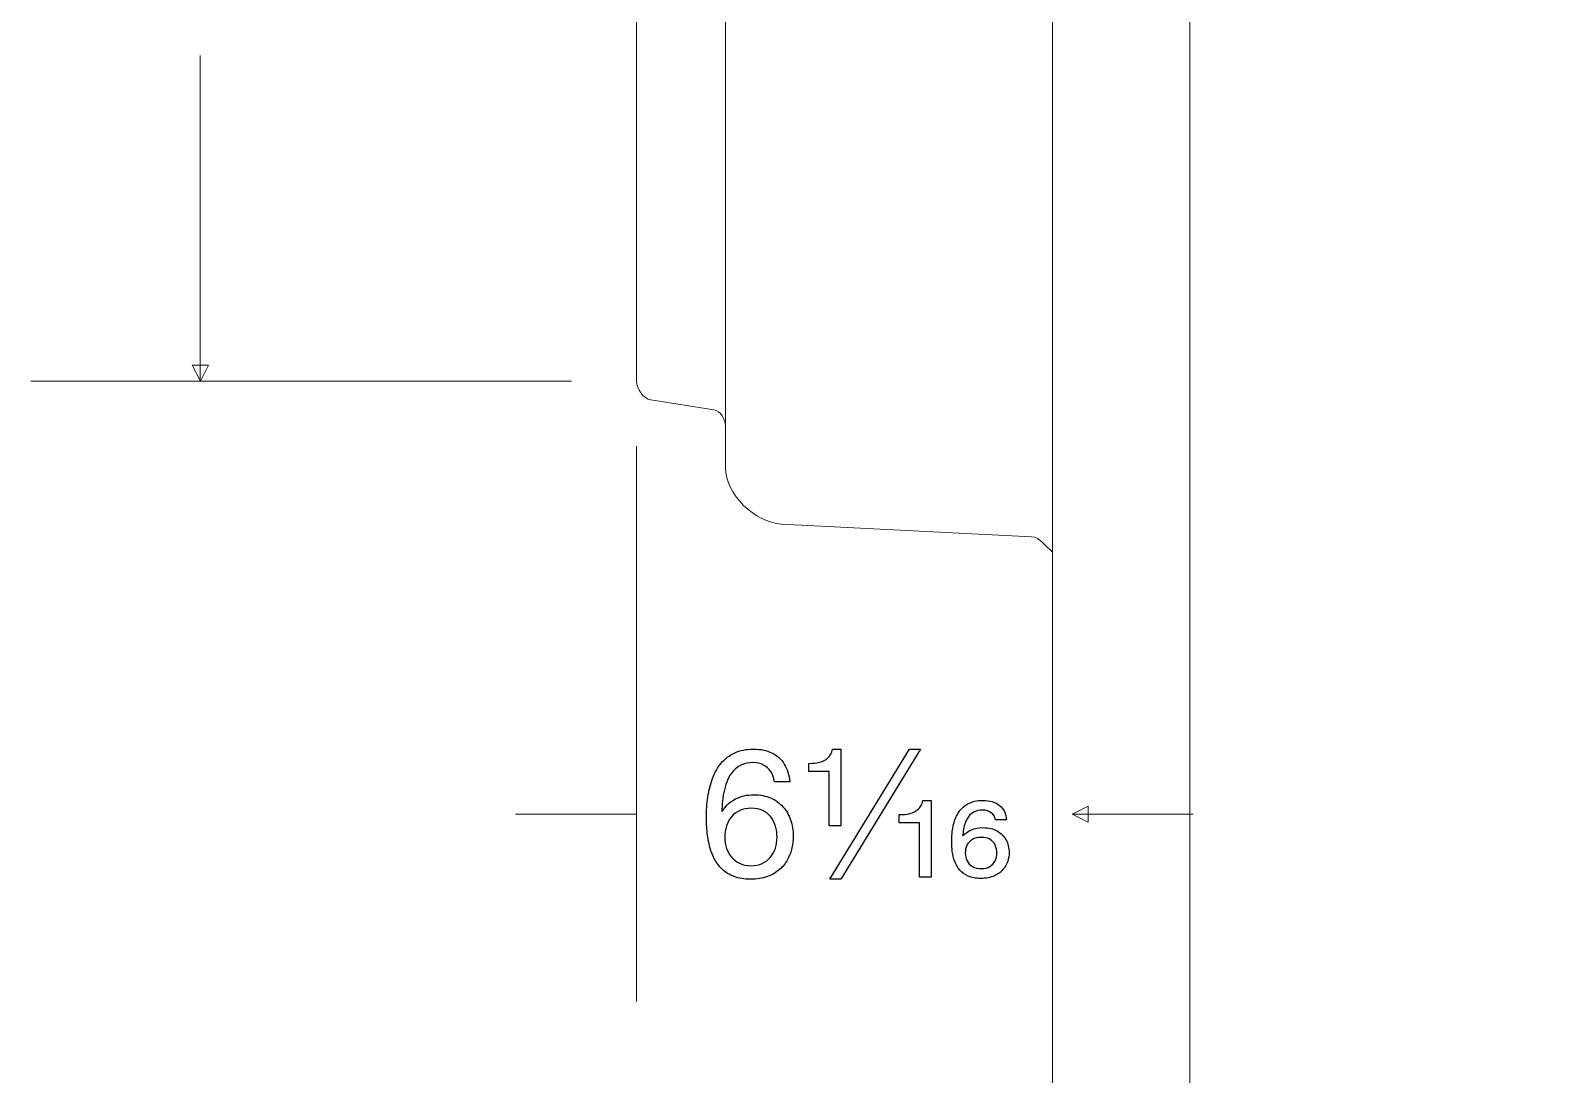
# Model space of a CAD drawing. Header units: inches. Extents: x -3.67 to 3.62, y -4.25 to 4.25.
# Drawn here: x -0.692 to 0.253, y -2.088 to -1.446 of the extents above; entities that cross this region are included whole.
import ezdxf

# ---------------------------------------------------------------- set-up
doc = ezdxf.new("R2010")
doc.units = ezdxf.units.IN
doc.header["$MEASUREMENT"] = 0
doc.layers.add('Dimensions', color=7, linetype='Continuous')
doc.layers.add('Layer 1', color=7, linetype='Continuous')

msp = doc.modelspace()

# ---------------------------------------------------------------- linework, layer by layer
at = {"layer": 'Dimensions', "color": 250, "lineweight": 5}
for points in [[(-0.58713, -1.66156), (-0.58713, -1.66156), (-0.58713, -1.46113), (-0.58713, -1.46113)], [(-0.35871, -1.66156), (-0.35871, -1.66156), (-0.6915, -1.66156), (-0.6915, -1.66156)], [(-0.31871, -1.70156), (-0.31871, -1.70156), (-0.31871, -2.04325), (-0.31871, -2.04325)], [(-0.31871, -1.92798), (-0.31871, -1.92798), (-0.39313, -1.92798), (-0.39313, -1.92798)], [(-0.05076, -1.92798), (-0.05076, -1.92798), (0.02366, -1.92798), (0.02366, -1.92798)]]:
    msp.add_open_spline(points, degree=3, dxfattribs=at)
for points in [[(-0.58712, -1.66154), (-0.58712, -1.66154), (-0.59206, -1.65167), (-0.59206, -1.65167), (-0.59206, -1.65167), (-0.59206, -1.65167), (-0.58219, -1.65167), (-0.58219, -1.65167), (-0.58219, -1.65167), (-0.58219, -1.65167), (-0.58712, -1.66154), (-0.58712, -1.66154)], [(-0.05074, -1.92798), (-0.05074, -1.92798), (-0.04086, -1.92304), (-0.04086, -1.92304), (-0.04086, -1.92304), (-0.04086, -1.92304), (-0.04086, -1.93292), (-0.04086, -1.93292), (-0.04086, -1.93292), (-0.04086, -1.93292), (-0.05074, -1.92798), (-0.05074, -1.92798)]]:
    msp.add_open_spline(points, degree=3, knots=[0, 0, 0, 0, 0.333333, 0.333333, 0.333333, 0.333333, 0.666667, 0.666667, 0.666667, 0.666667, 1, 1, 1, 1], dxfattribs=at)
at = {"layer": 'Dimensions', "color": 250}
for points, knots in [([(-0.22451, -1.90805), (-0.2249, -1.90377), (-0.22601, -1.90014), (-0.22788, -1.89716), (-0.22788, -1.89716), (-0.22973, -1.89416), (-0.23225, -1.89188), (-0.23543, -1.89031), (-0.23543, -1.89031), (-0.23862, -1.88874), (-0.24238, -1.88796), (-0.24673, -1.88794), (-0.24673, -1.88794), (-0.25121, -1.88796), (-0.25508, -1.88874), (-0.25836, -1.89026), (-0.25836, -1.89026), (-0.26164, -1.89177), (-0.2644, -1.89387), (-0.26664, -1.89657), (-0.26664, -1.89657), (-0.26886, -1.89926), (-0.27066, -1.90238), (-0.27199, -1.90594), (-0.27199, -1.90594), (-0.27332, -1.9095), (-0.27429, -1.91333), (-0.27486, -1.91746), (-0.27486, -1.91746), (-0.27545, -1.92157), (-0.27575, -1.92581), (-0.27573, -1.93016), (-0.27573, -1.93016), (-0.27575, -1.93294), (-0.27562, -1.93579), (-0.27534, -1.93872), (-0.27534, -1.93872), (-0.27506, -1.94164), (-0.27458, -1.94451), (-0.27388, -1.94735), (-0.27388, -1.94735), (-0.27319, -1.95016), (-0.27219, -1.95283), (-0.27092, -1.95531), (-0.27092, -1.95531), (-0.26966, -1.95781), (-0.26801, -1.96), (-0.26603, -1.9619), (-0.26603, -1.9619), (-0.26403, -1.96381), (-0.2616, -1.96531), (-0.25873, -1.96638), (-0.25873, -1.96638), (-0.25586, -1.96748), (-0.25249, -1.96803), (-0.24862, -1.96805), (-0.24862, -1.96805), (-0.24466, -1.96803), (-0.24119, -1.96748), (-0.23825, -1.9664), (-0.23825, -1.9664), (-0.23529, -1.96533), (-0.2328, -1.96387), (-0.23075, -1.96203), (-0.23075, -1.96203), (-0.22871, -1.9602), (-0.22706, -1.95814), (-0.22582, -1.95587), (-0.22582, -1.95587), (-0.22458, -1.95357), (-0.22368, -1.9512), (-0.22312, -1.94875), (-0.22312, -1.94875), (-0.22255, -1.94631), (-0.22227, -1.94392), (-0.22229, -1.94161), (-0.22229, -1.94161), (-0.22229, -1.93794), (-0.22284, -1.93457), (-0.22393, -1.93148), (-0.22393, -1.93148), (-0.22501, -1.92837), (-0.2266, -1.92568), (-0.22868, -1.92337), (-0.22868, -1.92337), (-0.23075, -1.92107), (-0.23329, -1.91927), (-0.23625, -1.918), (-0.23625, -1.918), (-0.23923, -1.91672), (-0.24262, -1.91607), (-0.2464, -1.91605), (-0.2464, -1.91605), (-0.25068, -1.91603), (-0.25447, -1.91685), (-0.25777, -1.91851), (-0.25777, -1.91851), (-0.26106, -1.92016), (-0.26384, -1.92279), (-0.26606, -1.92638), (-0.26606, -1.92638), (-0.26606, -1.92638), (-0.26629, -1.92616), (-0.26629, -1.92616), (-0.26629, -1.92616), (-0.26623, -1.92413), (-0.26606, -1.92198), (-0.26584, -1.91974), (-0.26584, -1.91974), (-0.2656, -1.9175), (-0.26523, -1.91526), (-0.26471, -1.91303), (-0.26471, -1.91303), (-0.26421, -1.91079), (-0.26351, -1.90868), (-0.2626, -1.90668), (-0.2626, -1.90668), (-0.26171, -1.90466), (-0.26058, -1.90288), (-0.25919, -1.90133), (-0.25919, -1.90133), (-0.2578, -1.89977), (-0.25614, -1.89853), (-0.25416, -1.89764), (-0.25416, -1.89764), (-0.25217, -1.89676), (-0.24984, -1.89629), (-0.24718, -1.89627), (-0.24718, -1.89627), (-0.24468, -1.89629), (-0.24251, -1.89677), (-0.24064, -1.89774), (-0.24064, -1.89774), (-0.23877, -1.89872), (-0.23727, -1.90007), (-0.23612, -1.90183), (-0.23612, -1.90183), (-0.23497, -1.90359), (-0.23425, -1.90566), (-0.23395, -1.90805), (-0.23395, -1.90805), (-0.23395, -1.90805), (-0.22451, -1.90805), (-0.22451, -1.90805)], [0, 0, 0, 0, 0.027778, 0.027778, 0.027778, 0.027778, 0.055556, 0.055556, 0.055556, 0.055556, 0.083333, 0.083333, 0.083333, 0.083333, 0.111111, 0.111111, 0.111111, 0.111111, 0.138889, 0.138889, 0.138889, 0.138889, 0.166667, 0.166667, 0.166667, 0.166667, 0.194444, 0.194444, 0.194444, 0.194444, 0.222222, 0.222222, 0.222222, 0.222222, 0.25, 0.25, 0.25, 0.25, 0.277778, 0.277778, 0.277778, 0.277778, 0.305556, 0.305556, 0.305556, 0.305556, 0.333333, 0.333333, 0.333333, 0.333333, 0.361111, 0.361111, 0.361111, 0.361111, 0.388889, 0.388889, 0.388889, 0.388889, 0.416667, 0.416667, 0.416667, 0.416667, 0.444444, 0.444444, 0.444444, 0.444444, 0.472222, 0.472222, 0.472222, 0.472222, 0.5, 0.5, 0.5, 0.5, 0.527778, 0.527778, 0.527778, 0.527778, 0.555556, 0.555556, 0.555556, 0.555556, 0.583333, 0.583333, 0.583333, 0.583333, 0.611111, 0.611111, 0.611111, 0.611111, 0.638889, 0.638889, 0.638889, 0.638889, 0.666667, 0.666667, 0.666667, 0.666667, 0.694444, 0.694444, 0.694444, 0.694444, 0.722222, 0.722222, 0.722222, 0.722222, 0.75, 0.75, 0.75, 0.75, 0.777778, 0.777778, 0.777778, 0.777778, 0.805556, 0.805556, 0.805556, 0.805556, 0.833333, 0.833333, 0.833333, 0.833333, 0.861111, 0.861111, 0.861111, 0.861111, 0.888889, 0.888889, 0.888889, 0.888889, 0.916667, 0.916667, 0.916667, 0.916667, 0.944444, 0.944444, 0.944444, 0.944444, 0.972222, 0.972222, 0.972222, 0.972222, 1, 1, 1, 1]), ([(-0.19296, -1.88794), (-0.19296, -1.88794), (-0.19818, -1.88794), (-0.19818, -1.88794), (-0.19818, -1.88794), (-0.19864, -1.89029), (-0.19957, -1.89211), (-0.20096, -1.89337), (-0.20096, -1.89337), (-0.20234, -1.89464), (-0.20407, -1.89553), (-0.20609, -1.89601), (-0.20609, -1.89601), (-0.20812, -1.89651), (-0.21034, -1.89674), (-0.21273, -1.89672), (-0.21273, -1.89672), (-0.21273, -1.89672), (-0.21273, -1.90172), (-0.21273, -1.90172), (-0.21273, -1.90172), (-0.21273, -1.90172), (-0.20029, -1.90172), (-0.20029, -1.90172), (-0.20029, -1.90172), (-0.20029, -1.90172), (-0.20029, -1.93516), (-0.20029, -1.93516), (-0.20029, -1.93516), (-0.20029, -1.93516), (-0.19296, -1.93516), (-0.19296, -1.93516), (-0.19296, -1.93516), (-0.19296, -1.93516), (-0.19296, -1.88794), (-0.19296, -1.88794)], [0, 0, 0, 0, 0.111111, 0.111111, 0.111111, 0.111111, 0.222222, 0.222222, 0.222222, 0.222222, 0.333333, 0.333333, 0.333333, 0.333333, 0.444444, 0.444444, 0.444444, 0.444444, 0.555556, 0.555556, 0.555556, 0.555556, 0.666667, 0.666667, 0.666667, 0.666667, 0.777778, 0.777778, 0.777778, 0.777778, 0.888889, 0.888889, 0.888889, 0.888889, 1, 1, 1, 1]), ([(-0.19973, -1.96805), (-0.19973, -1.96805), (-0.19307, -1.96805), (-0.19307, -1.96805), (-0.19307, -1.96805), (-0.19307, -1.96805), (-0.14407, -1.88794), (-0.14407, -1.88794), (-0.14407, -1.88794), (-0.14407, -1.88794), (-0.15073, -1.88794), (-0.15073, -1.88794), (-0.15073, -1.88794), (-0.15073, -1.88794), (-0.19973, -1.96805), (-0.19973, -1.96805)], [0, 0, 0, 0, 0.25, 0.25, 0.25, 0.25, 0.5, 0.5, 0.5, 0.5, 0.75, 0.75, 0.75, 0.75, 1, 1, 1, 1]), ([(-0.24818, -1.92438), (-0.24549, -1.9244), (-0.24314, -1.92487), (-0.24114, -1.92581), (-0.24114, -1.92581), (-0.23916, -1.92674), (-0.23749, -1.92801), (-0.23619, -1.92966), (-0.23619, -1.92966), (-0.23488, -1.93131), (-0.2339, -1.9332), (-0.23325, -1.93535), (-0.23325, -1.93535), (-0.2326, -1.9375), (-0.23229, -1.93981), (-0.23229, -1.94227), (-0.23229, -1.94227), (-0.23229, -1.94463), (-0.23264, -1.94685), (-0.23332, -1.94894), (-0.23332, -1.94894), (-0.23403, -1.95103), (-0.23505, -1.95288), (-0.2364, -1.9545), (-0.2364, -1.9545), (-0.23775, -1.95611), (-0.2394, -1.95738), (-0.24138, -1.95831), (-0.24138, -1.95831), (-0.24334, -1.95924), (-0.24562, -1.9597), (-0.24818, -1.95972), (-0.24818, -1.95972), (-0.25077, -1.9597), (-0.25306, -1.95925), (-0.25508, -1.95835), (-0.25508, -1.95835), (-0.2571, -1.95746), (-0.25882, -1.9562), (-0.26021, -1.95461), (-0.26021, -1.95461), (-0.26162, -1.95301), (-0.26267, -1.95114), (-0.26342, -1.94903), (-0.26342, -1.94903), (-0.26414, -1.9469), (-0.26451, -1.94463), (-0.26451, -1.94216), (-0.26451, -1.94216), (-0.26451, -1.93968), (-0.26416, -1.93737), (-0.26343, -1.93522), (-0.26343, -1.93522), (-0.26273, -1.93307), (-0.26169, -1.93118), (-0.2603, -1.92957), (-0.2603, -1.92957), (-0.25892, -1.92794), (-0.25721, -1.92668), (-0.25517, -1.92577), (-0.25517, -1.92577), (-0.25316, -1.92487), (-0.25082, -1.9244), (-0.24818, -1.92438)], [0, 0, 0, 0, 0.0625, 0.0625, 0.0625, 0.0625, 0.125, 0.125, 0.125, 0.125, 0.1875, 0.1875, 0.1875, 0.1875, 0.25, 0.25, 0.25, 0.25, 0.3125, 0.3125, 0.3125, 0.3125, 0.375, 0.375, 0.375, 0.375, 0.4375, 0.4375, 0.4375, 0.4375, 0.5, 0.5, 0.5, 0.5, 0.5625, 0.5625, 0.5625, 0.5625, 0.625, 0.625, 0.625, 0.625, 0.6875, 0.6875, 0.6875, 0.6875, 0.75, 0.75, 0.75, 0.75, 0.8125, 0.8125, 0.8125, 0.8125, 0.875, 0.875, 0.875, 0.875, 0.9375, 0.9375, 0.9375, 0.9375, 1, 1, 1, 1]), ([(-0.1374, -1.9195), (-0.1374, -1.9195), (-0.14262, -1.9195), (-0.14262, -1.9195), (-0.14262, -1.9195), (-0.14309, -1.92185), (-0.14401, -1.92366), (-0.1454, -1.92494), (-0.1454, -1.92494), (-0.14679, -1.92622), (-0.14851, -1.92709), (-0.15053, -1.92757), (-0.15053, -1.92757), (-0.15257, -1.92807), (-0.15479, -1.92829), (-0.15718, -1.92827), (-0.15718, -1.92827), (-0.15718, -1.92827), (-0.15718, -1.93327), (-0.15718, -1.93327), (-0.15718, -1.93327), (-0.15718, -1.93327), (-0.14473, -1.93327), (-0.14473, -1.93327), (-0.14473, -1.93327), (-0.14473, -1.93327), (-0.14473, -1.96672), (-0.14473, -1.96672), (-0.14473, -1.96672), (-0.14473, -1.96672), (-0.1374, -1.96672), (-0.1374, -1.96672), (-0.1374, -1.96672), (-0.1374, -1.96672), (-0.1374, -1.9195), (-0.1374, -1.9195)], [0, 0, 0, 0, 0.111111, 0.111111, 0.111111, 0.111111, 0.222222, 0.222222, 0.222222, 0.222222, 0.333333, 0.333333, 0.333333, 0.333333, 0.444444, 0.444444, 0.444444, 0.444444, 0.555556, 0.555556, 0.555556, 0.555556, 0.666667, 0.666667, 0.666667, 0.666667, 0.777778, 0.777778, 0.777778, 0.777778, 0.888889, 0.888889, 0.888889, 0.888889, 1, 1, 1, 1]), ([(-0.09107, -1.9315), (-0.09142, -1.92764), (-0.09286, -1.92468), (-0.0954, -1.92263), (-0.0954, -1.92263), (-0.09792, -1.92055), (-0.10136, -1.91951), (-0.10573, -1.9195), (-0.10573, -1.9195), (-0.10942, -1.91953), (-0.11249, -1.92024), (-0.11496, -1.92163), (-0.11496, -1.92163), (-0.11742, -1.92301), (-0.11938, -1.9249), (-0.12083, -1.92729), (-0.12083, -1.92729), (-0.12227, -1.92966), (-0.12331, -1.93237), (-0.12394, -1.93538), (-0.12394, -1.93538), (-0.12455, -1.9384), (-0.12486, -1.94155), (-0.12484, -1.94483), (-0.12484, -1.94483), (-0.12486, -1.94683), (-0.12473, -1.94888), (-0.12446, -1.95098), (-0.12446, -1.95098), (-0.12418, -1.95309), (-0.12368, -1.95513), (-0.12296, -1.95707), (-0.12296, -1.95707), (-0.12223, -1.95903), (-0.12122, -1.96079), (-0.11988, -1.96237), (-0.11988, -1.96237), (-0.11855, -1.96392), (-0.11681, -1.96516), (-0.1147, -1.96609), (-0.1147, -1.96609), (-0.11259, -1.967), (-0.11001, -1.96748), (-0.10696, -1.9675), (-0.10696, -1.9675), (-0.1037, -1.96746), (-0.10094, -1.96696), (-0.0987, -1.96598), (-0.0987, -1.96598), (-0.09646, -1.965), (-0.09466, -1.96372), (-0.09331, -1.96212), (-0.09331, -1.96212), (-0.09197, -1.96055), (-0.09099, -1.95883), (-0.0904, -1.957), (-0.0904, -1.957), (-0.08979, -1.95516), (-0.08949, -1.95337), (-0.08951, -1.95161), (-0.08951, -1.95161), (-0.08953, -1.94868), (-0.09016, -1.94607), (-0.09144, -1.94377), (-0.09144, -1.94377), (-0.09272, -1.94148), (-0.09453, -1.93966), (-0.09692, -1.93833), (-0.09692, -1.93833), (-0.09931, -1.93698), (-0.10216, -1.93631), (-0.10551, -1.93627), (-0.10551, -1.93627), (-0.10823, -1.93629), (-0.11062, -1.93674), (-0.11266, -1.93761), (-0.11266, -1.93761), (-0.11472, -1.93848), (-0.1164, -1.9397), (-0.11773, -1.94127), (-0.11773, -1.94127), (-0.11773, -1.94127), (-0.11796, -1.94116), (-0.11796, -1.94116), (-0.11796, -1.94116), (-0.11792, -1.93994), (-0.11779, -1.93863), (-0.11757, -1.93724), (-0.11757, -1.93724), (-0.11733, -1.93583), (-0.11697, -1.93444), (-0.11646, -1.93305), (-0.11646, -1.93305), (-0.11594, -1.93168), (-0.11523, -1.93042), (-0.11434, -1.92927), (-0.11434, -1.92927), (-0.11344, -1.92814), (-0.11231, -1.92724), (-0.11094, -1.92655), (-0.11094, -1.92655), (-0.10957, -1.92587), (-0.1079, -1.92551), (-0.10596, -1.9255), (-0.10596, -1.9255), (-0.10366, -1.92551), (-0.10183, -1.92607), (-0.10046, -1.92716), (-0.10046, -1.92716), (-0.09909, -1.92824), (-0.09825, -1.92968), (-0.09796, -1.9315), (-0.09796, -1.9315), (-0.09796, -1.9315), (-0.09107, -1.9315), (-0.09107, -1.9315)], [0, 0, 0, 0, 0.034483, 0.034483, 0.034483, 0.034483, 0.068966, 0.068966, 0.068966, 0.068966, 0.103448, 0.103448, 0.103448, 0.103448, 0.137931, 0.137931, 0.137931, 0.137931, 0.172414, 0.172414, 0.172414, 0.172414, 0.206897, 0.206897, 0.206897, 0.206897, 0.241379, 0.241379, 0.241379, 0.241379, 0.275862, 0.275862, 0.275862, 0.275862, 0.310345, 0.310345, 0.310345, 0.310345, 0.344828, 0.344828, 0.344828, 0.344828, 0.37931, 0.37931, 0.37931, 0.37931, 0.413793, 0.413793, 0.413793, 0.413793, 0.448276, 0.448276, 0.448276, 0.448276, 0.482759, 0.482759, 0.482759, 0.482759, 0.517241, 0.517241, 0.517241, 0.517241, 0.551724, 0.551724, 0.551724, 0.551724, 0.586207, 0.586207, 0.586207, 0.586207, 0.62069, 0.62069, 0.62069, 0.62069, 0.655172, 0.655172, 0.655172, 0.655172, 0.689655, 0.689655, 0.689655, 0.689655, 0.724138, 0.724138, 0.724138, 0.724138, 0.758621, 0.758621, 0.758621, 0.758621, 0.793103, 0.793103, 0.793103, 0.793103, 0.827586, 0.827586, 0.827586, 0.827586, 0.862069, 0.862069, 0.862069, 0.862069, 0.896552, 0.896552, 0.896552, 0.896552, 0.931034, 0.931034, 0.931034, 0.931034, 0.965517, 0.965517, 0.965517, 0.965517, 1, 1, 1, 1]), ([(-0.11651, -1.95194), (-0.11651, -1.95014), (-0.11616, -1.94851), (-0.11544, -1.94707), (-0.11544, -1.94707), (-0.11472, -1.94561), (-0.1136, -1.94446), (-0.11214, -1.94359), (-0.11214, -1.94359), (-0.11068, -1.94274), (-0.10884, -1.94229), (-0.10662, -1.94227), (-0.10662, -1.94227), (-0.10436, -1.94229), (-0.10255, -1.94274), (-0.10112, -1.94363), (-0.10112, -1.94363), (-0.09972, -1.9445), (-0.0987, -1.94568), (-0.09803, -1.94714), (-0.09803, -1.94714), (-0.09738, -1.94861), (-0.09705, -1.95025), (-0.09707, -1.95205), (-0.09707, -1.95205), (-0.09707, -1.95374), (-0.09742, -1.95529), (-0.09814, -1.95672), (-0.09814, -1.95672), (-0.09884, -1.95814), (-0.09992, -1.95929), (-0.10133, -1.96016), (-0.10133, -1.96016), (-0.10275, -1.96103), (-0.10451, -1.96148), (-0.10662, -1.9615), (-0.10662, -1.9615), (-0.10881, -1.96148), (-0.11064, -1.96105), (-0.1121, -1.9602), (-0.1121, -1.9602), (-0.11357, -1.95937), (-0.11466, -1.95822), (-0.1154, -1.95679), (-0.1154, -1.95679), (-0.11614, -1.95535), (-0.11651, -1.95374), (-0.11651, -1.95194)], [0, 0, 0, 0, 0.083333, 0.083333, 0.083333, 0.083333, 0.166667, 0.166667, 0.166667, 0.166667, 0.25, 0.25, 0.25, 0.25, 0.333333, 0.333333, 0.333333, 0.333333, 0.416667, 0.416667, 0.416667, 0.416667, 0.5, 0.5, 0.5, 0.5, 0.583333, 0.583333, 0.583333, 0.583333, 0.666667, 0.666667, 0.666667, 0.666667, 0.75, 0.75, 0.75, 0.75, 0.833333, 0.833333, 0.833333, 0.833333, 0.916667, 0.916667, 0.916667, 0.916667, 1, 1, 1, 1])]:
    msp.add_open_spline(points, degree=3, knots=knots, dxfattribs=at)
at = {"layer": 'Layer 1', "color": 250, "lineweight": 15}
for points in [[(-0.06272, -3.40308), (-0.06272, -3.40308), (0.02163, -3.40308), (0.02163, -3.40308), (0.02163, -3.40308), (0.02163, -3.40308), (0.02163, -1.01706), (0.02163, -1.01706), (0.02163, -1.01706), (0.02163, -1.01706), (-0.06272, -1.01706), (-0.06272, -1.01706), (-0.06272, -1.01706), (-0.06272, -1.01706), (-0.06272, -3.40308), (-0.06272, -3.40308)], [(2.50883, -3.40308), (2.50883, -3.40308), (0.02163, -3.40308), (0.02163, -3.40308), (0.02163, -3.40308), (0.02163, -3.40308), (0.02163, -1.01706), (0.02163, -1.01706), (0.02163, -1.01706), (0.02163, -1.01706), (2.50883, -1.01706), (2.50883, -1.01706), (2.50883, -1.01706), (2.50883, -1.01706), (2.50883, -3.40308), (2.50883, -3.40308)]]:
    msp.add_open_spline(points, degree=3, knots=[0, 0, 0, 0, 0.25, 0.25, 0.25, 0.25, 0.5, 0.5, 0.5, 0.5, 0.75, 0.75, 0.75, 0.75, 1, 1, 1, 1], dxfattribs=at)
at = {"layer": 'Layer 1', "color": 7, "lineweight": 15}
for points, knots in [([(-0.06272, -1.07883), (-0.0667, -1.08249), (-0.06975, -1.08732), (-0.075, -1.08762), (-0.075, -1.08762), (-0.075, -1.08762), (-0.3023, -1.10041), (-0.3023, -1.10041), (-0.3023, -1.10041), (-0.31035, -1.10086), (-0.31871, -1.11015), (-0.31871, -1.11821), (-0.31871, -1.11821), (-0.31871, -1.11821), (-0.31871, -1.66156), (-0.31871, -1.66156), (-0.31871, -1.66156), (-0.31871, -1.66638), (-0.31468, -1.67231), (-0.30991, -1.67307), (-0.30991, -1.67307), (-0.30991, -1.67307), (-0.27116, -1.67919), (-0.27116, -1.67919), (-0.27116, -1.67919), (-0.26714, -1.67982), (-0.26402, -1.68503), (-0.26402, -1.68909), (-0.26402, -1.68909), (-0.26402, -1.68909), (-0.26402, -1.71489), (-0.26402, -1.71489), (-0.26402, -1.71489), (-0.26402, -1.73117), (-0.24575, -1.74863), (-0.22948, -1.74946), (-0.22948, -1.74946), (-0.22948, -1.74946), (-0.07575, -1.7573), (-0.07575, -1.7573), (-0.07575, -1.7573), (-0.07039, -1.75756), (-0.06706, -1.76359), (-0.06272, -1.76674), (-0.06272, -1.76674), (-0.06272, -1.76674), (-0.06272, -1.07883), (-0.06272, -1.07883)], [0, 0, 0, 0, 0.083333, 0.083333, 0.083333, 0.083333, 0.166667, 0.166667, 0.166667, 0.166667, 0.25, 0.25, 0.25, 0.25, 0.333333, 0.333333, 0.333333, 0.333333, 0.416667, 0.416667, 0.416667, 0.416667, 0.5, 0.5, 0.5, 0.5, 0.583333, 0.583333, 0.583333, 0.583333, 0.666667, 0.666667, 0.666667, 0.666667, 0.75, 0.75, 0.75, 0.75, 0.833333, 0.833333, 0.833333, 0.833333, 0.916667, 0.916667, 0.916667, 0.916667, 1, 1, 1, 1]), ([(-0.06272, -1.07883), (-0.0667, -1.08249), (-0.06976, -1.08723), (-0.075, -1.08762), (-0.075, -1.08762), (-0.075, -1.08762), (-0.2444, -1.10041), (-0.2444, -1.10041), (-0.2444, -1.10041), (-0.25243, -1.10101), (-0.26402, -1.11015), (-0.26402, -1.11821), (-0.26402, -1.11821), (-0.26402, -1.30355), (-0.26402, -1.60685), (-0.26402, -1.71489), (-0.26402, -1.71489), (-0.26402, -1.73117), (-0.24575, -1.74863), (-0.22948, -1.74946), (-0.22948, -1.74946), (-0.22948, -1.74946), (-0.07575, -1.7573), (-0.07575, -1.7573), (-0.07575, -1.7573), (-0.07039, -1.75756), (-0.06706, -1.76359), (-0.06272, -1.76674), (-0.06272, -1.76674), (-0.06272, -1.76674), (-0.06272, -1.07883), (-0.06272, -1.07883)], [0, 0, 0, 0, 0.125, 0.125, 0.125, 0.125, 0.25, 0.25, 0.25, 0.25, 0.375, 0.375, 0.375, 0.375, 0.5, 0.5, 0.5, 0.5, 0.625, 0.625, 0.625, 0.625, 0.75, 0.75, 0.75, 0.75, 0.875, 0.875, 0.875, 0.875, 1, 1, 1, 1])]:
    msp.add_open_spline(points, degree=3, knots=knots, dxfattribs=at)

doc.saveas('drawing.dxf')
